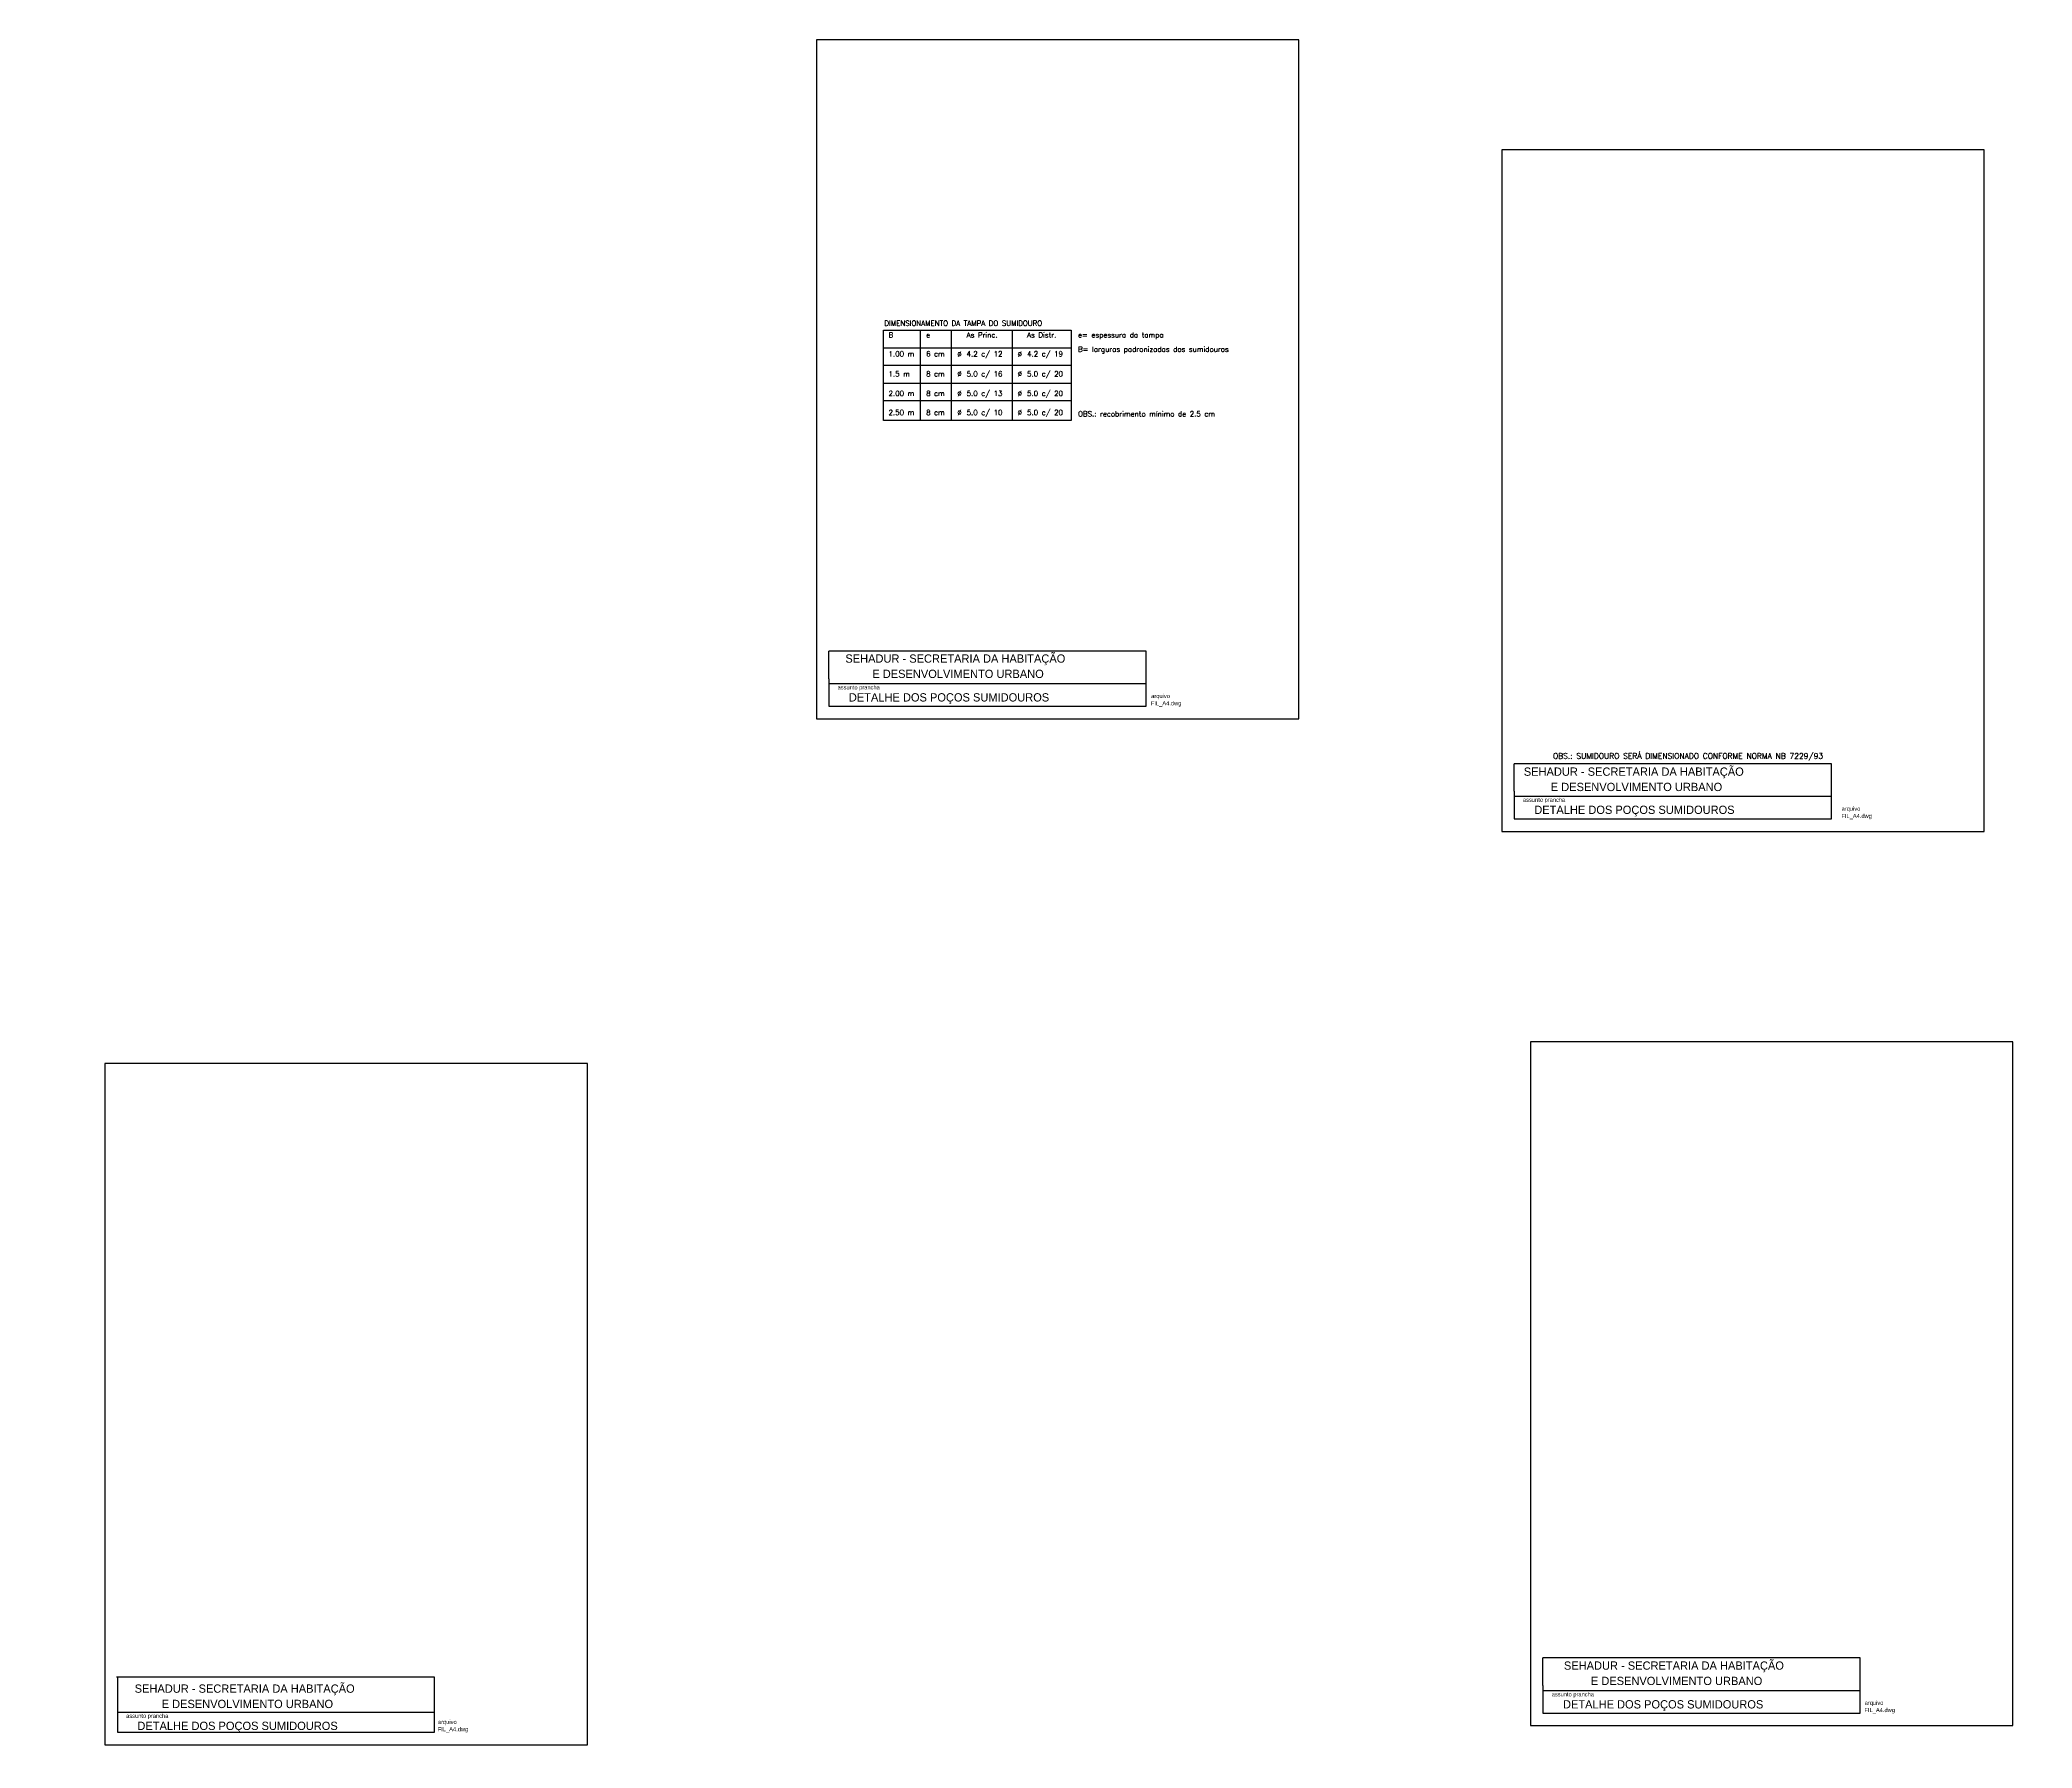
# Paper-space layout 'Layout1' of a CAD drawing. Extents: x -35 to 688, y 458 to 1077.
import ezdxf

# ---------------------------------------------------------------- set-up
doc = ezdxf.new("R2010")
doc.units = 0
doc.header["$LTSCALE"] = 8
doc.header["$MEASUREMENT"] = 0
for name, color, linetype in [('FOLHA', 7, 'CONTINUOUS'), ('LINHAS', 7, 'CONTINUOUS'), ('PAREDE', 6, 'CONTINUOUS'), ('REG60-100', 7, 'CONTINUOUS'), ('SELO2', 5, 'CONTINUOUS'), ('VPORTS', 9, 'CONTINUOUS')]:
    doc.layers.add(name, color=color, linetype=linetype)
doc.layers.get('VPORTS').off()
doc.styles.add('REGUA60', font='simplex.shx')
doc.styles.add('REGUA80', font='simplex.shx')
doc.styles.add('ROMAN', font='ROMAN')

# ---------------------------------------------------------------- blocks, each defined once
blk = doc.blocks.new('A$C37BD664B')
at = {"layer": 'PAREDE', "color": 1}
for p, q in [((0, 525), (1089, 525)), ((0, 0), (0, 525)), ((213, 525), (213, 0)), ((394, 525), (394, 0)), ((747, 525), (747, 0)), ((1089, 525), (1089, 0)), ((0, 423), (1089, 423)), ((0, 321), (1089, 321)), ((0, 218), (1089, 218)), ((0, 116), (1089, 116)), ((1089, 0), (0, 0))]:
    blk.add_line(p, q, dxfattribs=at)
at = {"layer": 'PAREDE', "color": 1, "char_height": 30, "attachment_point": 1, "style": 'REGUA60'}
for s, insert in [('DIMENSIONAMENTO DA TAMPA DO SUMIDOURO', (6, 580)), ('B', (30, 512)), ('e', (248, 512)), ('As Princ.', (483, 512)), ('As Distr.', (834, 512)), ('e= espessura da tampa', (1130, 512)), ('1.00 m', (30, 402)), ('6 cm', (248, 402)), ('%%c', (429, 401)), ('4.2 c/ 12', (483, 402)), ('%%c', (779, 401)), ('4.2 c/ 19', (834, 402)), ('B= larguras padronizadas dos sumidouros', (1130, 429)), ('1.5 m', (30, 286)), ('8 cm', (248, 286)), ('%%c', (429, 286)), ('5.0 c/ 16', (483, 286)), ('%%c', (779, 286)), ('5.0 c/ 20', (834, 286)), ('2.00 m', (30, 173)), ('8 cm', (248, 173)), ('%%c', (429, 172)), ('5.0 c/ 13', (483, 173)), ('%%c', (779, 172)), ('5.0 c/ 20', (834, 173)), ('2.50 m', (30, 62)), ('8 cm', (248, 62)), ('%%c', (429, 62)), ('5.0 c/ 10', (483, 62)), ('%%c', (779, 62)), ('5.0 c/ 20', (834, 62)), ('OBS.: recobrimento mínimo de 2.5 cm', (1130, 54))]:
    blk.add_mtext(s, dxfattribs=dict(at, insert=insert))
blk = doc.blocks.new('A$C591E6A61')
at = {"layer": 'PAREDE', "xscale": 0.125, "yscale": 0.125, "zscale": 0.125}
blk.add_blockref('A$C37BD664B', (0, 0), dxfattribs=at)

psp = doc.layouts.get("Layout1")

# ---------------------------------------------------------------- linework, layer by layer
at = {"layer": 'FOLHA', "color": 6}
for p, q in [((421.53, 1076.98), (246.53, 1076.98)), ((246.53, 1076.98), (246.53, 830.8)), ((421.53, 830.8), (421.53, 1076.98)), ((670.15, 1037.06), (495.15, 1037.06)), ((495.15, 1037.06), (495.15, 789.95)), ((670.15, 789.95), (670.15, 1037.06)), ((246.53, 830.8), (421.53, 830.8)), ((495.15, 789.95), (670.15, 789.95)), ((680.56, 713.69), (505.56, 713.69)), ((505.56, 713.69), (505.56, 465.73)), ((680.56, 465.73), (680.56, 713.69)), ((163.47, 705.77), (-11.53, 705.77)), ((-11.53, 705.77), (-11.53, 458.79)), ((163.47, 458.79), (163.47, 705.77)), ((505.56, 465.73), (680.56, 465.73)), ((-11.53, 458.79), (163.47, 458.79))]:
    psp.add_line(p, q, dxfattribs=at)
at = {"layer": 'LINHAS', "linetype": 'Continuous', "ltscale": 7.874016}
for p, q in [((366.14, 855.34), (251.04, 855.34)), ((251.04, 845.34), (251.04, 855.34)), ((366.14, 845.34), (366.14, 855.34)), ((251.04, 845.34), (251.04, 835.34)), ((251.04, 843.54), (366.14, 843.54)), ((366.14, 835.34), (366.14, 845.34)), ((251.04, 835.34), (366.14, 835.34)), ((614.76, 814.49), (499.66, 814.49)), ((499.66, 804.49), (499.66, 814.49)), ((614.76, 804.49), (614.76, 814.49)), ((499.66, 804.49), (499.66, 794.49)), ((499.66, 802.77), (614.76, 802.77)), ((614.76, 794.49), (614.76, 804.49)), ((499.66, 794.49), (614.76, 794.49)), ((625.17, 490.27), (510.07, 490.27)), ((510.07, 480.27), (510.07, 490.27)), ((625.17, 480.27), (625.17, 490.27)), ((108.08, 483.33), (-7.32, 483.33)), ((-7.02, 483.33), (-7.02, 463.33)), ((108.08, 473.33), (108.08, 483.33)), ((510.07, 480.27), (510.07, 470.27)), ((510.07, 478.42), (625.17, 478.42)), ((625.17, 470.27), (625.17, 480.27)), ((-7.02, 470.61), (108.08, 470.61)), ((108.08, 463.33), (108.08, 473.33)), ((510.07, 470.27), (625.17, 470.27)), ((-7.02, 463.33), (108.08, 463.33))]:
    psp.add_line(p, q, dxfattribs=at)

# ---------------------------------------------------------------- block references
at = {"layer": 'PAREDE', "xscale": 0.5, "yscale": 0.5, "zscale": 0.5}
psp.add_blockref('A$C591E6A61', (270.85, 938.91), dxfattribs=at)

# ---------------------------------------------------------------- texts
at = {"layer": 'LINHAS', "linetype": 'Continuous', "ltscale": 7.874016, "style": 'ROMAN'}
for s, p in [('assunto prancha', (254.24, 841.44)), ('arquivo', (367.98, 838.3)), ('FIL_A4.dwg', (367.9, 835.68)), ('assunto prancha', (502.86, 800.67)), ('arquivo', (618.43, 797.45)), ('FIL_A4.dwg', (618.35, 794.82)), ('assunto prancha', (513.27, 476.31)), ('assunto prancha', (-3.82, 468.51)), ('arquivo', (626.79, 473.23)), ('FIL_A4.dwg', (626.71, 470.6)), ('arquivo', (109.28, 466.29)), ('FIL_A4.dwg', (109.2, 463.67))]:
    psp.add_text(s, height=1.5, dxfattribs=at).set_placement(p)
at = {"layer": 'REG60-100', "linetype": 'Continuous', "ltscale": 7.874016, "style": 'REGUA80'}
psp.add_text('OBS.: SUMIDOURO SERÁ DIMENSIONADO CONFORME NORMA NB 7229/93', height=2, dxfattribs=at).set_placement((513.73, 816.32))
at = {"layer": 'SELO2', "color": 4, "linetype": 'Continuous', "ltscale": 4.72441, "style": 'ROMAN'}
for s, p in [('SEHADUR - SECRETARIA DA HABITAÇÃO', (257.05, 851.14)), ('E DESENVOLVIMENTO URBANO', (266.83, 845.59))]:
    psp.add_text(s, height=3, dxfattribs=at).set_placement(p)
at = {"layer": 'SELO2', "color": 4, "linetype": 'Continuous', "ltscale": 7.874016, "style": 'ROMAN'}
for s, p in [('DETALHE DOS POÇOS SUMIDOUROS', (258.32, 837.06)), ('SEHADUR - SECRETARIA DA HABITAÇÃO', (503.14, 810.13)), ('E DESENVOLVIMENTO URBANO', (512.92, 804.58)), ('DETALHE DOS POÇOS SUMIDOUROS', (506.94, 796.29)), ('SEHADUR - SECRETARIA DA HABITAÇÃO', (517.69, 485.98)), ('SEHADUR - SECRETARIA DA HABITAÇÃO', (-0.73, 477.63)), ('E DESENVOLVIMENTO URBANO', (527.47, 480.42)), ('E DESENVOLVIMENTO URBANO', (9.05, 472.07)), ('DETALHE DOS POÇOS SUMIDOUROS', (517.35, 471.93)), ('DETALHE DOS POÇOS SUMIDOUROS', (0.26, 464.13))]:
    psp.add_text(s, height=3, dxfattribs=at).set_placement(p)

# ---------------------------------------------------------------- viewports
at = {"layer": 'VPORTS'}
for center, size, view_center_point, view_height, status in [((337.68, 1031.26), (191.19, 86.1218), (781.723, 3362.047), 215.30439, 7), ((590.15, 937.29), (194.78, 232.185), (794.501, 2821.472), 590.084, 8), ((68.99, 668.31), (208.25, 156.0853), (1191.811, 3644.616), 156.08534, 3), ((301.88, 689.73), (213.36, 90.1269), (2416.086, 3160.675), 243.63765, 5), ((591.64, 674.72), (161.63, 108.0798), (1637.983, 3088.031), 292.16929, 10), ((591.81, 577.23), (137.3, 143.951), (-51.705, 4231.237), 1439.515, 4), ((65.45, 549.21), (188.41, 183.3383), (1201.728, 3442.696), 183.33834, 9), ((308.86, 560.11), (224.66, 112.2881), (2437, 2914.109), 303.54541, 6)]:
    psp.add_viewport(center=center, size=size, view_center_point=view_center_point, view_height=view_height, status=status, dxfattribs=at)
psp.add_viewport(center=(323.92, 895.63), size=(173.84, 74.48), view_center_point=(1514.547, 3743.586), view_height=89.6835, dxfattribs=at)

doc.saveas('drawing.dxf')
